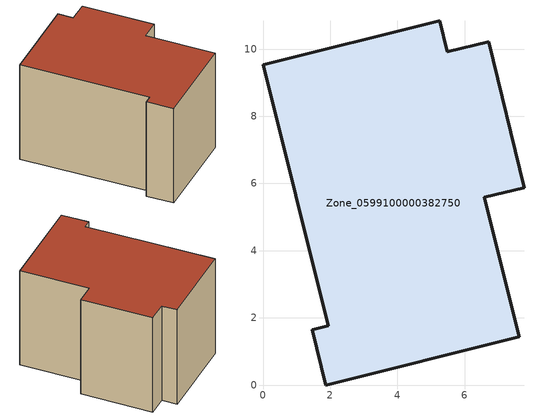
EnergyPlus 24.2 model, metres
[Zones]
Zone_0599100000382750
 floor ground (C_G): 1.46,1.65 1.94,1.77 0,9.53 5.26,10.84 5.48,9.92 6.71,10.21 7.77,5.87 6.59,5.59 7.63,1.44 1.87,0 z0
 wall outside (C_F): 1.94,1.77 1.46,1.65 1.87,0 7.63,1.44 6.59,5.59 7.77,5.87 6.71,10.21 5.48,9.92 5.26,10.84 0,9.53 1.94,1.77 z0:6.54
 roof outside (C_R): 6.71,10.21 5.48,9.92 5.26,10.84 0,9.53 1.94,1.77 1.46,1.65 1.87,0 7.63,1.44 6.59,5.59 7.77,5.87 z6.54
[BUILDING]
Pand.0599100000382750: North Axis=0; Terrain=City; Loads Convergence Tolerance Value=0.04; Temperature Convergence Tolerance Value=0.4; Solar Distribution=FullExterior; Maximum Number of Warmup Days=25; Minimum Number of Warmup Days=1
[Site:Location]
Rotterdam.The.Hague.AP_ZH_NLD Design_Conditions: Latitude=51.96; Longitude=4.45; Time Zone=1; Elevation=-4.5
[SITE:GROUNDTEMPERATURE:BUILDINGSURFACE]
18, 18, 18, 18, 18, 18, 18, 18, 18, 18, 18, 18
[MATERIAL] Thermal Absorptance=0.9; Solar Absorptance=0.7; Visible Absorptance=0.7
Name | Roughness | Thickness | Conductivity | Density | Specific Heat
G.TC.1992-2005 | MediumSmooth | 0.15 | 0.06 | 540 | 1210
F.TC.1992-2005 | Rough | 0.3 | 0.12 | 1920 | 840
R.TC.1992-2005 | MediumRough | 0.2 | 0.08 | 1500 | 1000
[CONSTRUCTION]
C_G: G.TC.1992-2005
C_F: F.TC.1992-2005
C_R: R.TC.1992-2005
[ZONE]
Zone_0599100000382750: Type=1; Multiplier=1; Ceiling Height=Autocalculate; Volume=Autocalculate; Floor Area=autocalculate; Part of Total Floor Area=Yes
[ZONEINFILTRATION:DESIGNFLOWRATE]
Infil_Zone_0599100000382750: Zone or ZoneList or Space or SpaceList=Zone_0599100000382750; Schedule=AlwaysOn; Design Flow Rate Calculation Method=Flow/Area; Flow Rate per Floor Area=0.0015; Constant Term Coefficient=1; Temperature Term Coefficient=0; Velocity Term Coefficient=0; Velocity Squared Term Coefficient=0
[HVACTEMPLATE:ZONE:IDEALLOADSAIRSYSTEM]
Zone_0599100000382750: Maximum Heating Supply Air Temperature=50; Minimum Cooling Supply Air Temperature=13; Maximum Heating Supply Air Humidity Ratio=0.0156; Minimum Cooling Supply Air Humidity Ratio=0.0077; Heating Limit=NoLimit; Cooling Limit=NoLimit; Dehumidification Control Type=ConstantSensibleHeatRatio; Cooling Sensible Heat Ratio=0.7; Dehumidification Setpoint=60; Humidification Control Type=None; Humidification Setpoint=30; Outdoor Air Method=None; Outdoor Air Flow Rate per Person=0.00944; Outdoor Air Flow Rate per Zone Floor Area=0; Outdoor Air Flow Rate per Zone=0; Demand Controlled Ventilation Type=None; Outdoor Air Economizer Type=NoEconomizer; Heat Recovery Type=None; Sensible Heat Recovery Effectiveness=0.7; Latent Heat Recovery Effectiveness=0.65
[ZONECONTROL:THERMOSTAT]
ThermostatControl_Zone_0599100000382750: Zone or ZoneList=Zone_0599100000382750; Control Type Schedule=DualSetpointControlType; Control 1=Thermostat_Zone_0599100000382750; Temperature Difference Between Cutout And Setpoint=0
[THERMOSTATSETPOINT:DUALSETPOINT]
Thermostat_Zone_0599100000382750: Heating Setpoint Temperature Schedule=HeatingSetpoint_Zone_0599100000382750; Cooling Setpoint Temperature Schedule=CoolingSetpoint_Zone_0599100000382750
[SCHEDULE:COMPACT]
HeatingSetpoint_Zone_0599100000382750: Through: 12/31, For: AllDays, Until: 24:00, 21
CoolingSetpoint_Zone_0599100000382750: Through: 12/31, For: AllDays, Until: 24:00, 24
DualSetpointControlType: Through: 12/31, For: AllDays, Until: 24:00, 4
AlwaysOn: Through: 12/31, For: AllDays, Until: 24:00, 1
